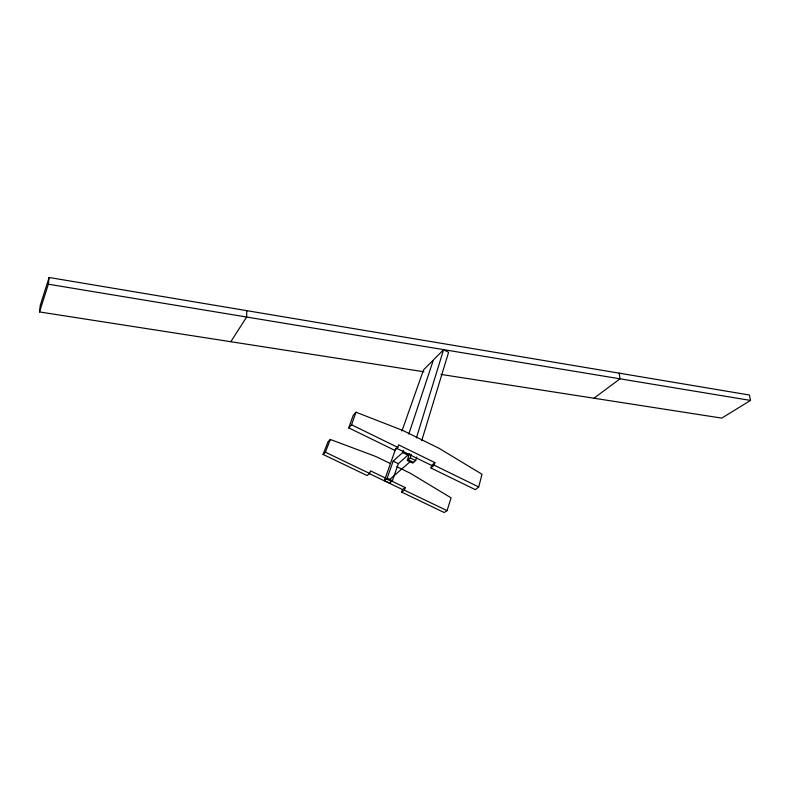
<?xml version="1.0" encoding="UTF-8"?>
<svg xmlns="http://www.w3.org/2000/svg" width="790" height="790" viewBox="0 0 790 790"><rect width="100%" height="100%" fill="white"/><g stroke="black" fill="none" stroke-linecap="round" stroke-linejoin="round"><path stroke-width="1.19" d="M246.776 310.658L246.628 317.027L230.828 341.715M423.944 371.774L39.5 311.941L48.358 284.212L49.108 277.478L749.433 395.02L750.5 400.421L721.774 418.117L440.948 374.411M39.5 311.941L40.251 305.404L49.108 277.478M478.71 486.966L482.009 474.247L439.043 448.305L403.147 430.599L356.004 412.202L353.199 415.343L348.755 427.884L394.803 450.359L397.805 447.397L398.614 444.859L434.875 462.614L434.125 465.162L430.975 468.016L475.373 489.682L478.71 486.966L434.125 465.162M430.975 468.016L431.715 465.468L434.875 462.614M409.378 453.786L407.304 460.481L412.706 463.108L415.668 460.55L416.745 457.015M421.761 440.544L448.592 352.3L444.592 350.237M407.304 460.481L410.247 457.894L411.333 454.369M416.409 437.907L443.22 350.898M391.139 480.784L405.231 487.568L402.564 489.573L401.695 492.131L444.207 512.522L447.061 510.636L451.09 497.858L410.148 473.151L396.827 466.693M409.714 453.559L398.338 463.641L392.383 480.705L389.648 483.075L384.434 480.567L387.149 478.187L393.153 461.133L402.663 452.581L403.423 450.27M408.805 434.066L433.374 359.993L442.736 350.572M401.695 492.131L404.362 490.136L405.231 487.568M384.434 480.567L395.829 448.295M401.932 431.014L423.509 369.937L432.555 360.823M348.755 427.884L351.56 424.773L356.004 412.202M390.171 463.463L375.744 456.472L330.339 439.467L328.018 441.748L323.061 454.428L367.083 475.541L369.601 473.437L370.53 470.88L385.708 478.177M323.061 454.428L325.381 452.206L330.339 439.467M389.766 479.451L410.01 461.795M593.962 398.229L620.002 378.825L619.202 373.156M48.358 284.212L750.5 400.421M387.149 478.187L392.383 480.705M386.369 478.868L391.603 481.387M325.381 452.206L369.601 473.437M404.362 490.136L447.061 510.636M369.088 473.506L402.564 489.573M393.153 461.133L398.338 463.641M408.144 459.74L413.555 462.377M351.56 424.773L397.805 447.397M396.708 448.365L431.715 465.468M402.663 452.581L407.916 455.149M410.247 457.894L415.668 460.55"/></g></svg>
